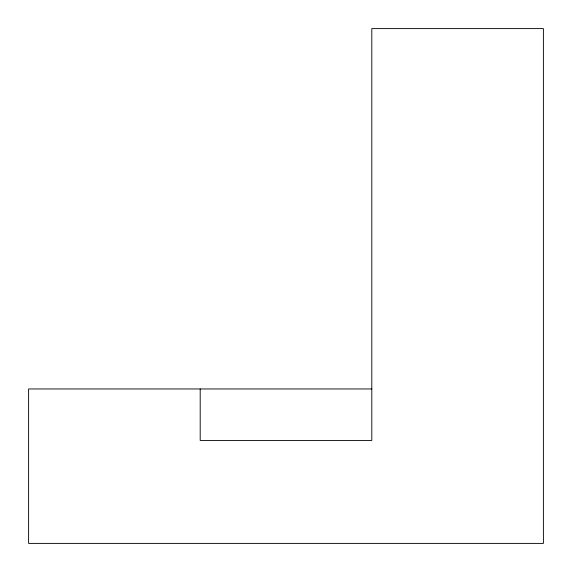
<?xml version="1.0" encoding="UTF-8"?>
<svg xmlns="http://www.w3.org/2000/svg" width="572" height="572" viewBox="0 0 572 572"><rect width="100%" height="100%" fill="white"/><g stroke="black" fill="none" stroke-linecap="round" stroke-linejoin="round"><path stroke-width="0.86" d="M371.8 388.96L28.6 388.96L28.6 543.4L543.4 543.4L543.4 28.6L371.8 28.6L371.8 440.44L200.2 440.44L200.2 388.96"/></g></svg>
